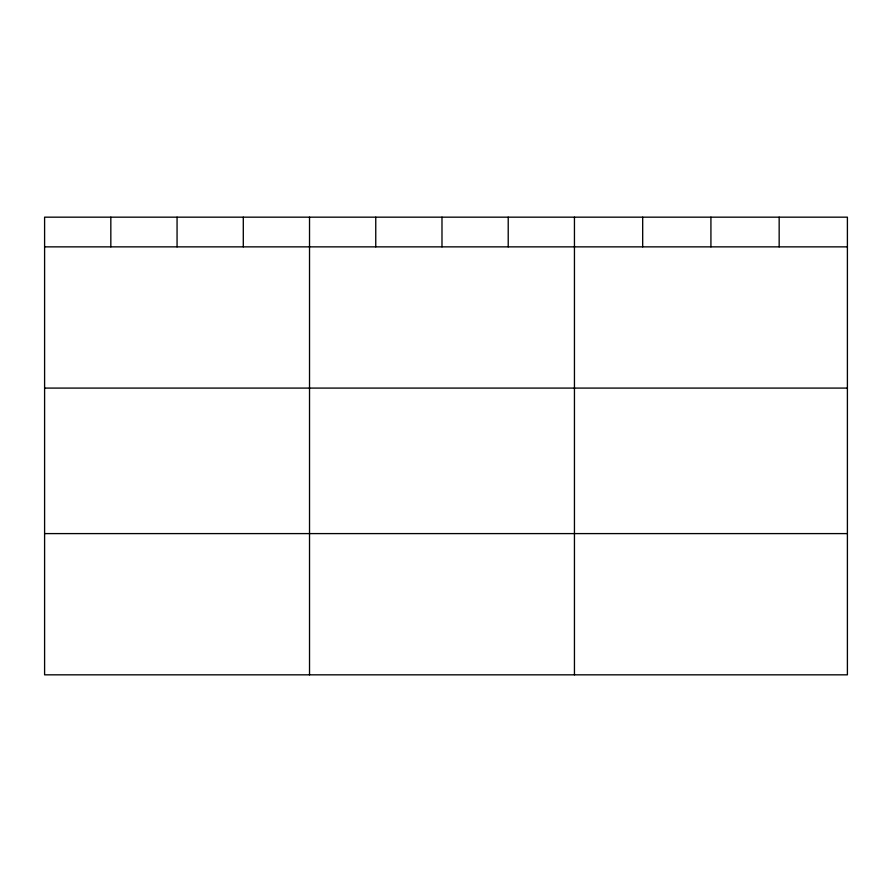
<?xml version="1.0" encoding="UTF-8"?>
<svg xmlns="http://www.w3.org/2000/svg" width="892" height="892" viewBox="0 0 892 892"><rect width="100%" height="100%" fill="white"/><g stroke="black" fill="none" stroke-linecap="round" stroke-linejoin="round"><path stroke-width="1.34" d="M847.4 246.861L847.4 674.831L44.6 674.831L44.6 217.169L847.4 217.169L847.4 246.861L44.6 246.861M44.6 388.087L847.4 388.087M44.6 533.594L847.4 533.594M779.162 217.169L779.162 246.861M710.924 217.169L710.924 246.861M642.686 217.169L642.686 246.861M574.448 217.169L574.448 674.831M508.217 217.169L508.217 246.861M441.986 217.169L441.986 246.861M375.755 217.169L375.755 246.861M309.524 217.169L309.524 674.831M243.293 217.169L243.293 246.861M177.062 217.169L177.062 246.861M110.831 217.169L110.831 246.861"/></g></svg>
